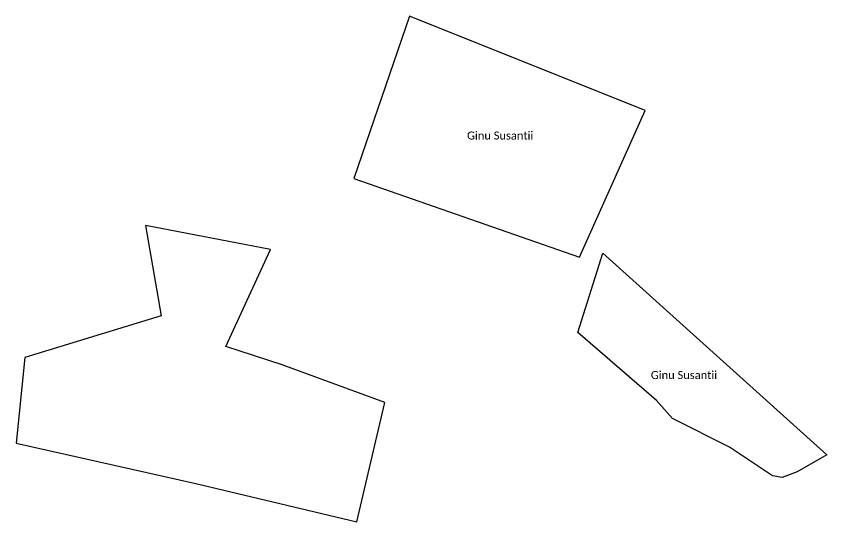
# Model space of a CAD drawing. Header units: inches. Extents: x 104547 to 109165, y 1064899 to 1067414.
# Drawn here: x 106410 to 106916, y 1066828 to 1067144 of the extents above; entities that cross this region are included whole.
import ezdxf
from ezdxf.enums import TextEntityAlignment as Align

# ---------------------------------------------------------------- set-up
doc = ezdxf.new("R2010")
doc.units = ezdxf.units.IN
doc.header["$MEASUREMENT"] = 0
doc.layers.add('020100', color=7, linetype='Continuous')
doc.layers.add('tn_nama', color=7, linetype='Continuous')
doc.styles.add('Legend', font='calibri.ttf')

msp = doc.modelspace()

# ---------------------------------------------------------------- linework, layer by layer
at = {"layer": '020100', "color": 6, "linetype": 'Continuous'}
for points in [[(106761.72, 1066993.87), (106802.73, 1067085.64), (106655.44, 1067144.47), (106620.72, 1067043.14), (106761.72, 1066993.87)], [(106622.64, 1066828.49), (106640.05, 1066903.14), (106575.95, 1066926.66), (106540.7, 1066938.02), (106568.61, 1066998.62), (106490.57, 1067013.72), (106500.46, 1066957.21), (106415.21, 1066931.07), (106409.83, 1066877.56), (106522.07, 1066852.45), (106622.64, 1066828.49)], [(106760.61, 1066946.74), (106776.27, 1066996.44), (106916.17, 1066870.33), (106897.77, 1066859.61), (106888.33, 1066856.22), (106882.18, 1066857.17), (106855.49, 1066875.23), (106819.8, 1066893.06), (106809.84, 1066904.39), (106760.61, 1066946.74)]]:
    msp.add_lwpolyline(points, dxfattribs=at)

# ---------------------------------------------------------------- texts
at = {"layer": 'tn_nama', "color": 6, "lineweight": 9, "style": 'Legend'}
for p in [(106712.16, 1067065.89), (106826.97, 1066916.22)]:
    msp.add_text('Ginu Susantii', height=5, rotation=0.0193, dxfattribs=at).set_placement(p, align=Align.BOTTOM_CENTER)

doc.saveas('drawing.dxf')
